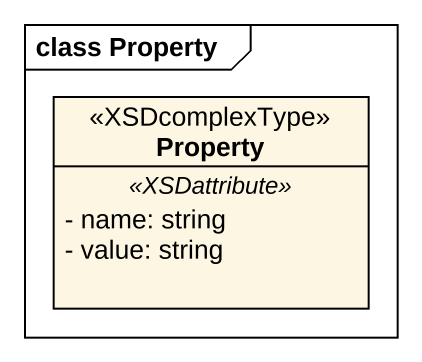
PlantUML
@startuml
mainframe class Property
hide circle
hide empty members
skinparam classAttributeIconSize 0
class Property <<XSDcomplexType>> {
  .. <<XSDattribute>> ..
  - name: string
  - value: string
}
@enduml
